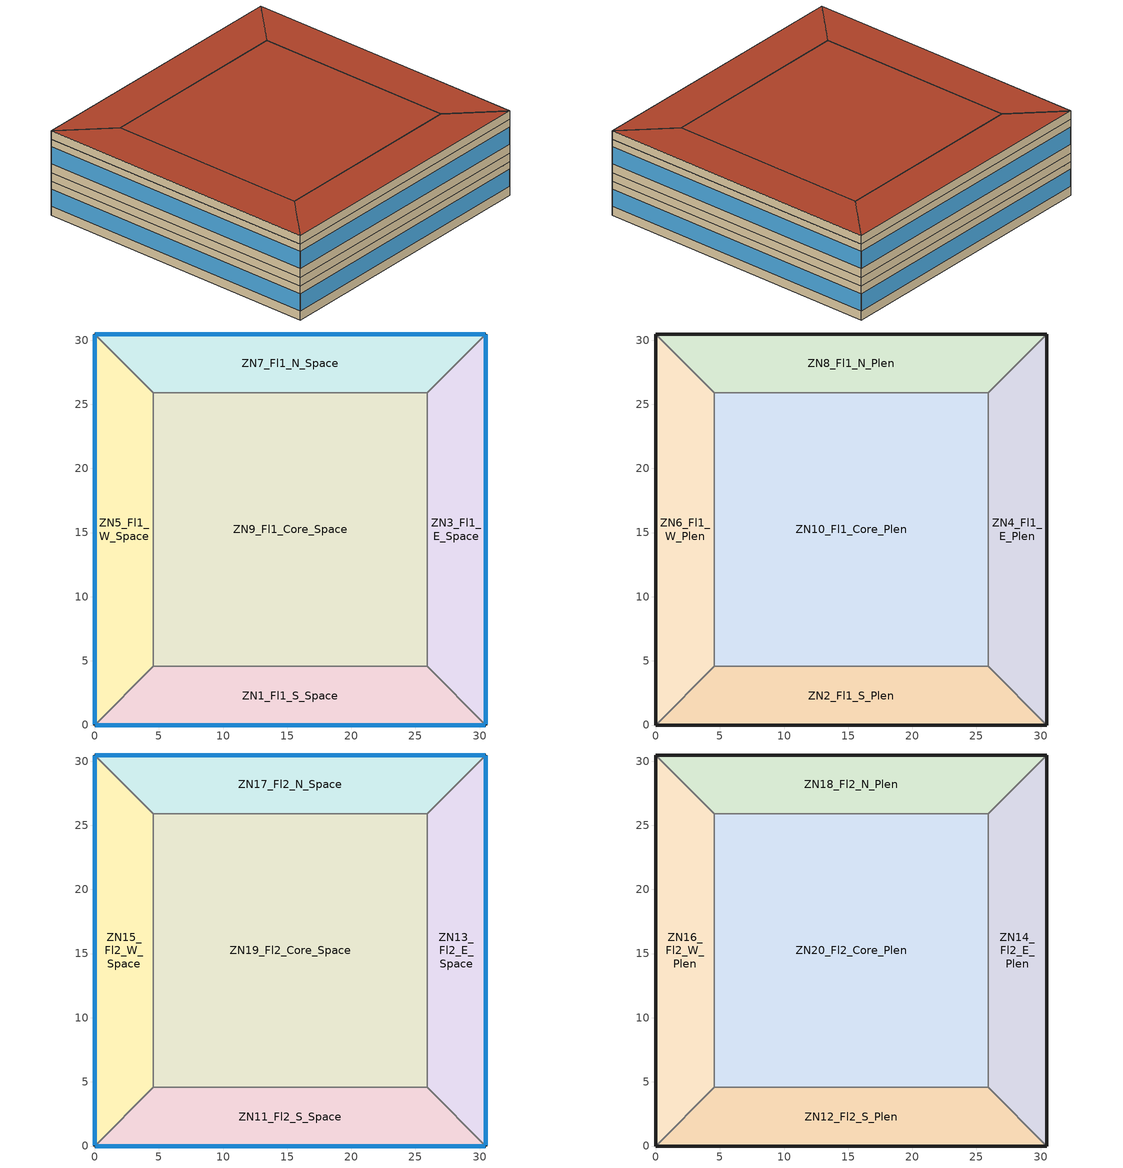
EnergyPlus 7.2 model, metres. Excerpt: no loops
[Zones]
ZN1_Fl1_S_Space
 floor ground (Ext-Slab): 0,0 4.57,4.57 25.91,4.57 30.48,0 z0
 wall outside (Ext-Wall): 0,0 30.48,0 z0:3.66
 wall to ZN3_Fl1_E_Space (Int-Wall): 30.48,0 25.91,4.57 z0:3.66
 wall to ZN5_Fl1_W_Space (Int-Wall): 4.57,4.57 0,0 z0:3.66
 wall to ZN9_Fl1_Core_Space (Int-Wall): 25.91,4.57 4.57,4.57 z0:3.66
 window (nonNorth_window): 0.05,0 30.43,0 z1:2.83
ZN3_Fl1_E_Space
 floor ground (Ext-Slab): 25.91,25.91 30.48,30.48 30.48,0 25.91,4.57 z0
 wall outside (Ext-Wall): 30.48,0 30.48,30.48 z0:3.66
 wall to ZN9_Fl1_Core_Space (Int-Wall): 25.91,25.91 25.91,4.57 z0:3.66
 wall to ZN7_Fl1_N_Space (Int-Wall): 30.48,30.48 25.91,25.91 z0:3.66
 window (nonNorth_window): 30.48,0.05 30.48,30.43 z1:2.83
ZN5_Fl1_W_Space
 floor ground (EXT-Slab): 0,0 0,30.48 4.57,25.91 4.57,4.57 z0
 wall outside (Ext-Wall): 0,30.48 0,0 z0:3.66
 wall to ZN9_Fl1_Core_Space (Int-Wall): 4.57,4.57 4.57,25.91 z0:3.66
 wall to ZN7_Fl1_N_Space (Int-Wall): 4.57,25.91 0,30.48 z0:3.66
 window (nonNorth_window): 0,30.43 0,0.05 z1:2.83
ZN7_Fl1_N_Space
 floor ground (EXT-Slab): 4.57,25.91 0,30.48 30.48,30.48 25.91,25.91 z0
 wall outside (Ext-Wall): 30.48,30.48 0,30.48 z0:3.66
 wall to ZN9_Fl1_Core_Space (Int-Wall): 4.57,25.91 25.91,25.91 z0:3.66
 window (North_window): 30.43,30.48 0.05,30.48 z1:2.83
ZN9_Fl1_Core_Space
 floor ground (EXT-Slab): 4.57,4.57 4.57,25.91 25.91,25.91 25.91,4.57 z0
ZN2_Fl1_S_Plen
 floor to ZN1_Fl1_S_Space (dropceiling): 0,0 4.57,4.57 25.91,4.57 30.48,0 z3.66
 wall outside (Ext-Wall): 0,0 30.48,0 z3.66:4.57
 wall to ZN4_Fl1_E_Plen (Int-Wall): 30.48,0 25.91,4.57 z3.66:4.57
 wall to ZN6_Fl1_W_Plen (Int-Wall): 4.57,4.57 0,0 z3.66:4.57
 wall to ZN10_Fl1_Core_Plen (Int-Wall): 25.91,4.57 4.57,4.57 z3.66:4.57
ZN4_Fl1_E_Plen
 floor to ZN3_Fl1_E_Space (dropceiling): 25.91,25.91 30.48,30.48 30.48,0 25.91,4.57 z3.66
 wall outside (Ext-Wall): 30.48,0 30.48,30.48 z3.66:4.57
 wall to ZN10_Fl1_Core_Plen (Int-Wall): 25.91,25.91 25.91,4.57 z3.66:4.57
 wall to ZN8_Fl1_N_Plen (Int-Wall): 30.48,30.48 25.91,25.91 z3.66:4.57
ZN6_Fl1_W_Plen
 floor to ZN5_Fl1_W_Space (dropceiling): 0,0 0,30.48 4.57,25.91 4.57,4.57 z3.66
 wall outside (Ext-Wall): 0,30.48 0,0 z3.66:4.57
 wall to ZN10_Fl1_Core_Plen (Int-Wall): 4.57,4.57 4.57,25.91 z3.66:4.57
 wall to ZN8_Fl1_N_Plen (Int-Wall): 4.57,25.91 0,30.48 z3.66:4.57
ZN8_Fl1_N_Plen
 floor to ZN7_Fl1_N_Space (dropceiling): 4.57,25.91 0,30.48 30.48,30.48 25.91,25.91 z3.66
 wall outside (Ext-Wall): 30.48,30.48 0,30.48 z3.66:4.57
 wall to ZN10_Fl1_Core_Plen (Int-Wall): 4.57,25.91 25.91,25.91 z3.66:4.57
ZN10_Fl1_Core_Plen
 floor to ZN9_Fl1_Core_Space (dropceiling): 4.57,4.57 4.57,25.91 25.91,25.91 25.91,4.57 z3.66
ZN11_Fl2_S_Space
 floor to ZN2_Fl1_S_Plen (Int-floor-topside): 0,0 4.57,4.57 25.91,4.57 30.48,0 z4.57
 wall outside (Ext-Wall): 0,0 30.48,0 z4.57:8.23
 wall to ZN13_Fl2_E_Space (Int-Wall): 30.48,0 25.91,4.57 z4.57:8.23
 wall to ZN15_Fl2_W_Space (Int-Wall): 4.57,4.57 0,0 z4.57:8.23
 wall to ZN19_Fl2_Core_Space (Int-Wall): 25.91,4.57 4.57,4.57 z4.57:8.23
 window (nonNorth_window): 0.05,0 30.43,0 z5.57:7.41
ZN13_Fl2_E_Space
 floor to ZN4_Fl1_E_Plen (Int-floor-topside): 25.91,25.91 30.48,30.48 30.48,0 25.91,4.57 z4.57
 wall outside (Ext-Wall): 30.48,0 30.48,30.48 z4.57:8.23
 wall to ZN19_Fl2_Core_Space (Int-Wall): 25.91,25.91 25.91,4.57 z4.57:8.23
 wall to ZN17_Fl2_N_Space (Int-Wall): 30.48,30.48 25.91,25.91 z4.57:8.23
 window (nonNorth_window): 30.48,0.05 30.48,30.43 z5.57:7.41
ZN15_Fl2_W_Space
 floor to ZN6_Fl1_W_Plen (Int-Floor-Topside): 0,0 0,30.48 4.57,25.91 4.57,4.57 z4.57
 wall outside (Ext-Wall): 0,30.48 0,0 z4.57:8.23
 wall to ZN19_Fl2_Core_Space (Int-Wall): 4.57,4.57 4.57,25.91 z4.57:8.23
 wall to ZN17_Fl2_N_Space (Int-Wall): 4.57,25.91 0,30.48 z4.57:8.23
 window (nonNorth_window): 0,30.43 0,0.05 z5.57:7.41
ZN17_Fl2_N_Space
 floor to ZN8_Fl1_N_Plen (Int-Floor-Topside): 4.57,25.91 0,30.48 30.48,30.48 25.91,25.91 z4.57
 wall outside (Ext-Wall): 30.48,30.48 0,30.48 z4.57:8.23
 wall to ZN19_Fl2_Core_Space (Int-Wall): 4.57,25.91 25.91,25.91 z4.57:8.23
 window (North_window): 30.43,30.48 0.05,30.48 z5.57:7.41
ZN19_Fl2_Core_Space
 floor to ZN10_Fl1_Core_Plen (INT-Floor-topside): 4.57,4.57 4.57,25.91 25.91,25.91 25.91,4.57 z4.57
ZN12_Fl2_S_Plen
 floor to ZN11_Fl2_S_Space (dropceiling): 0,0 4.57,4.57 25.91,4.57 30.48,0 z8.23
 wall outside (Ext-Wall): 0,0 30.48,0 z8.23:9.14
 wall to ZN14_Fl2_E_Plen (Int-Wall): 30.48,0 25.91,4.57 z8.23:9.14
 wall to ZN16_Fl2_W_Plen (Int-Wall): 4.57,4.57 0,0 z8.23:9.14
 wall to ZN20_Fl2_Core_Plen (Int-Wall): 25.91,4.57 4.57,4.57 z8.23:9.14
 roof outside (Roof): 4.57,4.57 0,0 30.48,0 25.91,4.57 z9.14
ZN14_Fl2_E_Plen
 floor to ZN13_Fl2_E_Space (dropceiling): 25.91,25.91 30.48,30.48 30.48,0 25.91,4.57 z8.23
 wall outside (Ext-Wall): 30.48,0 30.48,30.48 z8.23:9.14
 wall to ZN20_Fl2_Core_Plen (Int-Wall): 25.91,25.91 25.91,4.57 z8.23:9.14
 wall to ZN18_Fl2_N_Plen (Int-Wall): 30.48,30.48 25.91,25.91 z8.23:9.14
 roof outside (Roof): 25.91,25.91 25.91,4.57 30.48,0 30.48,30.48 z9.14
ZN16_Fl2_W_Plen
 floor to ZN15_Fl2_W_Space (dropceiling): 0,0 0,30.48 4.57,25.91 4.57,4.57 z8.23
 wall outside (Ext-Wall): 0,30.48 0,0 z8.23:9.14
 wall to ZN20_Fl2_Core_Plen (Int-Wall): 4.57,4.57 4.57,25.91 z8.23:9.14
 wall to ZN18_Fl2_N_Plen (Int-Wall): 4.57,25.91 0,30.48 z8.23:9.14
 roof outside (Roof): 0,30.48 0,0 4.57,4.57 4.57,25.91 z9.14
ZN18_Fl2_N_Plen
 floor to ZN17_Fl2_N_Space (dropceiling): 4.57,25.91 0,30.48 30.48,30.48 25.91,25.91 z8.23
 wall outside (Ext-Wall): 30.48,30.48 0,30.48 z8.23:9.14
 wall to ZN20_Fl2_Core_Plen (Int-Wall): 4.57,25.91 25.91,25.91 z8.23:9.14
 roof outside (Roof): 0,30.48 4.57,25.91 25.91,25.91 30.48,30.48 z9.14
ZN20_Fl2_Core_Plen
 floor to ZN19_Fl2_Core_Space (dropceiling): 4.57,4.57 4.57,25.91 25.91,25.91 25.91,4.57 z8.23
 roof outside (Roof): 4.57,25.91 4.57,4.57 25.91,4.57 25.91,25.91 z9.14
[SizingPeriod:DesignDay] Day of Month=21; Humidity Condition Type=Wetbulb; Barometric Pressure {Pa}=97318; Rain Indicator=No; Snow Indicator=No; Daylight Saving Time Indicator=No; Solar Model Indicator=ASHRAEClearSky
Name | Month | Day Type | Maximum Dry-Bulb Temperature {C} | Daily Dry-Bulb Temperature Range {deltaC} | Wetbulb or DewPoint at Maximum Dry-Bulb {C} | Wind Speed {m/s} | Wind Direction {deg} | Sky Clearness
PHOENIX Ann Htg 99.6% Condns DB | 12 | WinterDesignDay | 2.9 | 0 | 2.9 | 2 | 120 | 0
PHOENIX Ann Clg .4% Condns DB=>MWB | 7 | SummerDesignDay | 43.4 | 12.3 | 21.1 | 4.1 | 270 | 1
[Site:Location]
Phoenix Intl Airport: Latitude {deg}=33.43; Longitude {deg}=-112.02; Time Zone {hr}=-7; Elevation {m}=337
[Site:GroundTemperature:BuildingSurface]
20.39, 20.38, 20.37, 20.32, 22.22, 22.11, 21.99, 22.2, 22.34, 20.47, 20.35, 20.37
[Building]
Base Case: North Axis {deg}=0; Terrain=Country; Loads Convergence Tolerance Value=0.04; Temperature Convergence Tolerance Value {deltaC}=0.4; Solar Distribution=FullInteriorAndExterior; Maximum Number of Warmup Days=25; Minimum Number of Warmup Days=6
[Material] Thermal Absorptance=0.9; Solar Absorptance=0.7; Visible Absorptance=0.7
Name | Roughness | Thickness {m} | Conductivity {W/m-K} | Density {kg/m3} | Specific Heat {J/kg-K}
INS-wall-R_13 | MediumRough | 0.0812 | 0.045 | 265 | 836.8
GP01 1/2  GYPSUM | Smooth | 0.01271 | 0.16 | 800 | 1090
ROOFING - BUILT UP ROOFING - 3 / 8 IN | VeryRough | 0.0095 | 0.16 | 1121.29 | 1460
INS-Roof-R_15 | MediumRough | 0.1295 | 0.049 | 265 | 836.8
MAT-METAL | MediumSmooth | 0.001524 | 45.006 | 7680 | 418.4
MAT-CC05 8  HW CONCRETE | Rough | 0.20321 | 1.311 | 2240 | 836.8
AC02 | MediumSmooth | 0.0127 | 0.057 | 288 | 1339
MAT-CC05 4  MW CONCRETE | Rough | 0.1 | 0.858 | 1968 | 836.8
[Material:NoMass] Thermal Absorptance=0.9; Solar Absorptance=0.7; Visible Absorptance=0.7
Name | Roughness | Thermal Resistance {m2-K/W}
MAT-SHEATH | Rough | 0.36256
CP02 CARPET PAD | VeryRough | 0.21648
[WindowMaterial:Glazing] Optical Data Type=SpectralAverage; Infrared Transmittance at Normal Incidence=0; Back Side Infrared Hemispherical Emissivity=0.84; Conductivity {W/m-K}=1
Name | Thickness {m} | Solar Transmittance at Normal Incidence | Front Side Solar Reflectance at Normal Incidence | Back Side Solar Reflectance at Normal Incidence | Visible Transmittance at Normal Incidence | Front Side Visible Reflectance at Normal Incidence | Back Side Visible Reflectance at Normal Incidence | Front Side Infrared Hemispherical Emissivity
1334 Grey_60.vgs | 0.0057 | 0.5 | 0.051 | 0.051 | 0.465 | 0.053 | 0.053 | 0.84
703 B220.AFG | 0.0058 | 0.125 | 0.401 | 0.102 | 0.178 | 0.326 | 0.162 | 0.478
[Construction]
North_window: 1334 Grey_60.vgs
nonnorth_window: 703 B220.AFG
Ext-wall: MAT-SHEATH, INS-wall-R_13, GP01 1/2  GYPSUM
Int-Wall: GP01 1/2  GYPSUM, INS-wall-R_13, GP01 1/2  GYPSUM
Roof: ROOFING - BUILT UP ROOFING - 3 / 8 IN, INS-Roof-R_15, MAT-METAL
Ext-slab: MAT-CC05 8  HW CONCRETE, CP02 CARPET PAD
DropCeiling: AC02
INT-FLOOR-TOPSIDE: MAT-CC05 4  MW CONCRETE, CP02 CARPET PAD
[Zone] Type=1; Multiplier=1
Name | Ceiling Height {m} | Volume {m3}
ZN1_Fl1_S_Space; ZN3_Fl1_E_Space; ZN5_Fl1_W_Space; ZN7_Fl1_N_Space; ZN11_Fl2_S_Space; ZN13_Fl2_E_Space; ZN15_Fl2_W_Space; ZN17_Fl2_N_Space | 3.658 | 433.287
ZN2_Fl1_S_Plen; ZN4_Fl1_E_Plen; ZN6_Fl1_W_Plen; ZN8_Fl1_N_Plen; ZN12_Fl2_S_Plen; ZN14_Fl2_E_Plen; ZN16_Fl2_W_Plen; ZN18_Fl2_N_Plen | 0.914 | 108.262
ZN9_Fl1_Core_Space; ZN19_Fl2_Core_Space | 3.658 | 1665.135
ZN10_Fl1_Core_Plen; ZN20_Fl2_Core_Plen | 0.914 | 416.056
[ElectricEquipment] Schedule=BLDG_EQUIP_SCH; Design Level Calculation Method=EquipmentLevel; Fraction Latent=0; Fraction Radiant=0.3; Fraction Lost=0
Name | Zone or ZoneList | Design Level {W}
ZN1_Fl1_S_Space ElecEq 1 | ZN1_Fl1_S_Space | 1243.715
ZN3_Fl1_E_Space ElecEq 1 | ZN3_Fl1_E_Space | 1243.716
ZN5_Fl1_W_Space ElecEq 1 | ZN5_Fl1_W_Space | 1243.715
ZN7_Fl1_N_Space ElecEq 1 | ZN7_Fl1_N_Space | 1243.715
ZN9_Fl1_Core_Space ElecEq 1 | ZN9_Fl1_Core_Space | 4779.639
ZN11_Fl2_S_Space ElecEq 1 | ZN11_Fl2_S_Space | 1243.715
ZN13_Fl2_E_Space ElecEq 1 | ZN13_Fl2_E_Space | 1243.716
ZN15_Fl2_W_Space ElecEq 1 | ZN15_Fl2_W_Space | 1243.715
ZN17_Fl2_N_Space ElecEq 1 | ZN17_Fl2_N_Space | 1243.715
ZN19_Fl2_Core_Space ElecEq 1 | ZN19_Fl2_Core_Space | 4779.639
[Lights] Schedule=BLDG_LIGHT_SCH; Design Level Calculation Method=LightingLevel; Return Air Fraction=0.4; Fraction Radiant=0.2; Fraction Visible=0.2; Fraction Replaceable=0
Name | Zone or ZoneList | Lighting Level {W}
ZN1_Fl1_S_Space Lights 1 | ZN1_Fl1_S_Space | 1302.94
ZN3_Fl1_E_Space Lights 1 | ZN3_Fl1_E_Space | 1302.94
ZN5_Fl1_W_Space Lights 1 | ZN5_Fl1_W_Space | 1302.94
ZN7_Fl1_N_Space Lights 1 | ZN7_Fl1_N_Space | 1302.94
ZN9_Fl1_Core_Space Lights 1 | ZN9_Fl1_Core_Space | 5007.24
ZN11_Fl2_S_Space Lights 1 | ZN11_Fl2_S_Space | 1302.94
ZN13_Fl2_E_Space Lights 1 | ZN13_Fl2_E_Space | 1302.94
ZN15_Fl2_W_Space Lights 1 | ZN15_Fl2_W_Space | 1302.94
ZN17_Fl2_N_Space Lights 1 | ZN17_Fl2_N_Space | 1302.94
ZN19_Fl2_Core_Space Lights 1 | ZN19_Fl2_Core_Space | 5007.24
[People] Number of People Schedule=BLDG_OCC_SCH; Number of People Calculation Method=people; Fraction Radiant=0.3; Activity Level Schedule=ACTIVITY_SCH; Carbon Dioxide Generation Rate {m3/s-W}=3.82E-8; Mean Radiant Temperature Calculation Type=ZoneAveraged; Work Efficiency Schedule=WORK_EFF_SCH; Clothing Insulation Schedule=CLOTHING_SCH; Air Velocity Schedule=AIR_VELO_SCH
Name | Zone or ZoneList | Number of People
ZN1_Fl1_S_Space | ZN1_Fl1_S_Space | 10
ZN3_Fl1_E_Space | ZN3_Fl1_E_Space | 10
ZN5_Fl1_W_Space | ZN5_Fl1_W_Space | 10
ZN7_Fl1_N_Space | ZN7_Fl1_N_Space | 10
ZN9_Fl1_Core_Space | ZN9_Fl1_Core_Space | 40
ZN11_Fl2_S_Space | ZN11_Fl2_S_Space | 10
ZN13_Fl2_E_Space | ZN13_Fl2_E_Space | 10
ZN15_Fl2_W_Space | ZN15_Fl2_W_Space | 10
ZN17_Fl2_N_Space | ZN17_Fl2_N_Space | 10
ZN19_Fl2_Core_Space | ZN19_Fl2_Core_Space | 40
[ZoneInfiltration:DesignFlowRate] Schedule=INFIL_SCH; Design Flow Rate Calculation Method=flow/zone; Constant Term Coefficient=1; Temperature Term Coefficient=0; Velocity Term Coefficient=0; Velocity Squared Term Coefficient=0
Name | Zone or ZoneList | Design Flow Rate {m3/s}
ZN1_Fl1_S_Space Infil 1 | ZN1_Fl1_S_Space | 0.04814
ZN2_Fl1_S_Plen Infil 1 | ZN2_Fl1_S_Plen | 0.01203
ZN3_Fl1_E_Space Infil 1 | ZN3_Fl1_E_Space | 0.04814
ZN4_Fl1_E_Plen Infil 1 | ZN4_Fl1_E_Plen | 0.01203
ZN5_Fl1_W_Space Infil 1 | ZN5_Fl1_W_Space | 0.04814
ZN6_Fl1_W_Plen Infil 1 | ZN6_Fl1_W_Plen | 0.01203
ZN7_Fl1_N_Space Infil 1 | ZN7_Fl1_N_Space | 0.04814
ZN8_Fl1_N_Plen Infil 1 | ZN8_Fl1_N_Plen | 0.01203
ZN9_Fl1_Core_Space Infil 1 | ZN9_Fl1_Core_Space | 0.18502
ZN10_Fl1_Core_Plen Infil 1 | ZN10_Fl1_Core_Plen | 0.04623
ZN11_Fl2_S_Space Infil 1 | ZN11_Fl2_S_Space | 0.04814
ZN12_Fl2_S_Plen Infil 1 | ZN12_Fl2_S_Plen | 0.01203
ZN13_Fl2_E_Space Infil 1 | ZN13_Fl2_E_Space | 0.04814
ZN14_Fl2_E_Plen Infil 1 | ZN14_Fl2_E_Plen | 0.01203
ZN15_Fl2_W_Space Infil 1 | ZN15_Fl2_W_Space | 0.04814
ZN16_Fl2_W_Plen Infil 1 | ZN16_Fl2_W_Plen | 0.01203
ZN17_Fl2_N_Space Infil 1 | ZN17_Fl2_N_Space | 0.04814
ZN18_Fl2_N_Plen Infil 1 | ZN18_Fl2_N_Plen | 0.01203
ZN19_Fl2_Core_Space Infil 1 | ZN19_Fl2_Core_Space | 0.18502
ZN20_Fl2_Core_Plen Infil 1 | ZN20_Fl2_Core_Plen | 0.04623
[AvailabilityManager:NightCycle] Fan Schedule=HVACoperationSchd; Control Type=CycleOnAny; Thermostat Tolerance {deltaC}=1; Cycling Run Time {s}=3600
Name | Applicability Schedule
System ZN1 Avail; System ZN3 Avail | ALWAYS_ON
System ZN5 Avail; System ZN7 Avail; System ZN9 Avail; System ZN11 Avail; System ZN13 Avail; System ZN15 Avail; System ZN17 Avail; System ZN19 Avail | Always_on
[Schedule:Compact]
ALWAYS_ON: Through: 12/31, For: AllDays, Until: 24:00, 1
HVACOperationSchd: Through: 12/31, For: SummerDesignDay, Until: 24:00, 1, For: WinterDesignDay, Until: 24:00, 1, For: Weekdays, Until: 06:00, 0, Until: 22:00, 1, Until: 24:00, 0, For: Saturday, Until: 06:00, 0, Until: 18:00, 1, Until: 24:00, 0, For: Sunday Holidays AllOtherDays, Until: 24:00, 0
BLDG_LIGHT_SCH: Through: 12/31, For: Weekdays SummerDesignDay, Until: 05:00, 0.05, Until: 07:00, 0.1, Until: 08:00, 0.3, Until: 17:00, 0.9, Until: 18:00, 0.5, Until: 20:00, 0.3, Until: 22:00, 0.2, Until: 23:00, 0.1, Until: 24:00, 0.05, For: Saturday WinterDesignDay, Until: 06:00, 0.05, Until: 08:00, 0.1, Until: 12:00, 0.3, Until: 17:00, 0.15, Until: 24:00, 0.05, For: Sunday Holidays AllOtherDays, Until: 24:00, 0.05
BLDG_EQUIP_SCH: Through: 12/31, For: Weekdays SummerDesignDay, Until: 08:00, 0.4, Until: 12:00, 0.9, Until: 13:00, 0.8, Until: 17:00, 0.9, Until: 18:00, 0.5, Until: 24:00, 0.4, For: Saturday WinterDesignDay, Until: 06:00, 0.3, Until: 08:00, 0.4, Until: 12:00, 0.5, Until: 17:00, 0.35, Until: 24:00, 0.3, For: Sunday Holidays AllOtherDays, Until: 24:00, 0.3
BLDG_OCC_SCH: Through: 12/31, For: Weekdays SummerDesignDay, Until: 06:00, 0, Until: 07:00, 0.1, Until: 08:00, 0.2, Until: 12:00, 0.95, Until: 13:00, 0.5, Until: 17:00, 0.95, Until: 18:00, 0.3, Until: 22:00, 0.1, Until: 24:00, 0.05, For: Saturday WinterDesignDay, Until: 06:00, 0, Until: 08:00, 0.1, Until: 12:00, 0.3, Until: 17:00, 0.1, Until: 19:00, 0.05, Until: 24:00, 0, For: Sunday Holidays AllOtherDays, Until: 06:00, 0, Until: 18:00, 0.05, Until: 24:00, 0
ACTIVITY_SCH: Through: 12/31, For: AllDays, Until: 24:00, 120
WORK_EFF_SCH: Through: 12/31, For: AllDays, Until: 24:00, 0
AIR_VELO_SCH: Through: 12/31, For: AllDays, Until: 24:00, 0.2
CLOTHING_SCH: Through: 04/30, For: AllDays, Until: 24:00, 1, Through: 09/30, For: AllDays, Until: 24:00, 0.5, Through: 12/31, For: AllDays, Until: 24:00, 1
INFIL_SCH: Through: 12/31, For: Weekdays SummerDesignDay, Until: 06:00, 1, Until: 22:00, 0, Until: 24:00, 1, For: Saturday WinterDesignDay, Until: 06:00, 1, Until: 18:00, 0, Until: 24:00, 1, For: Sunday Holidays AllOtherDays, Until: 24:00, 1
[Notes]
IndEvapCoolerRTUofficeRelief.idf
Basic file description: Baseline small office building
with special PSZ units outfitted with Indirect Evaporative coolers.
Highlights: Demonstration/Test of the RD&D Special Indirect Evaporative Cooler where building relief air
is fed into secondary side of indirect coolers
Simulation Location/Run: Phoenix Arizona, design days sizing, annual energy
Building:  The building modeled is a baseline commercial office building of 20,000 ft2 or 1,858 m2.
The building has two floors with the first having a slab on grade floor.
The second story has a flat built-up roof.  The model has 5 occupied zones per floor with
and additional drop ceiling return air plenum zone associated with each. (20 zones total)
Glazing fraction is 40% with glazings arranged in continuous bands whose sills are 1 m.
above the floor. The exterior walls are precast stone with metal stud framing.
Wall and roof insulation and glazing properties were developed from ASHRAE 90.1-2001
(Table B-5 for Phoenix) and roughly follow the informational Appendix G in 90.1-2004.
Internal gains description:
Schedules for building operation are year round with roughly 7am to 7pm operation,
except for holidays. Internal gains are set to typical levels for lighting (11 W/m2)
and receptacle loads (10.5 W/m2). Occupant density is set at 9 people per 100 m2.
Off-hour infiltration is set at 0.4 ACH. Outside air ventilation rates are set at
twice the requirements of ASHRAE 62 at 20 liters per second per person
HVAC:   The HVAC systems model rooftop package units where the Indirect Evaporative Coolers are
located before DX coils. There are ten package units, one for each occupied zone.
Package units have DX cooling coils, gas heating coils, outside air mixers and are autosized.
The RDDSpecial indirect evaporative coolers are controlled to avoid over cooling and reheat.
Systems are set to Night Cycle during setup/setback.
The relief air that would have been dumped outside is fed into the secondary side of the
indirect evaporative cooler.  Systems are set to Night Cycle during setup/setback.
PHOENIX_AZ_USA Annual Heating Design Conditions Wind Speed=2m/s Wind Dir=120
Coldest Month=December
PHOENIX_AZ_USA Annual Heating 99.6%, MaxDB=2.9°C
PHOENIX Annual Cooling Design Conditions Wind Speed=4.1m/s Wind Dir=270
Hottest Month=July
PHOENIX_AZ_USA Annual Cooling (DB=>MWB) .4%, MaxDB=43.4°C MWB=21.1°C
